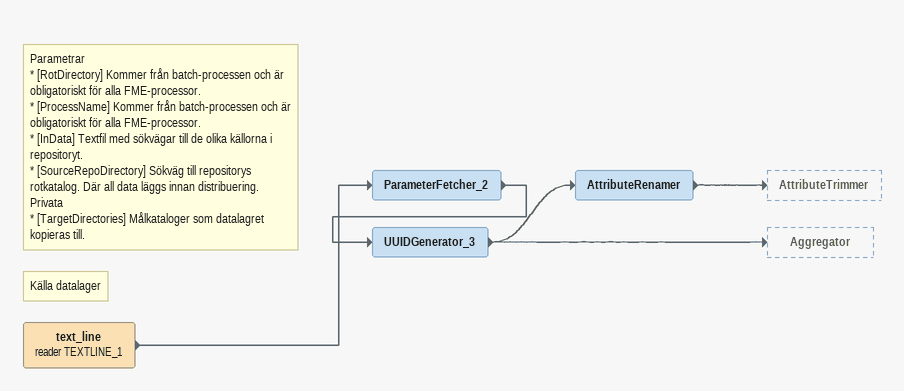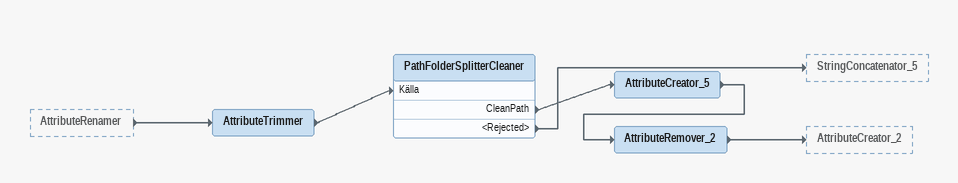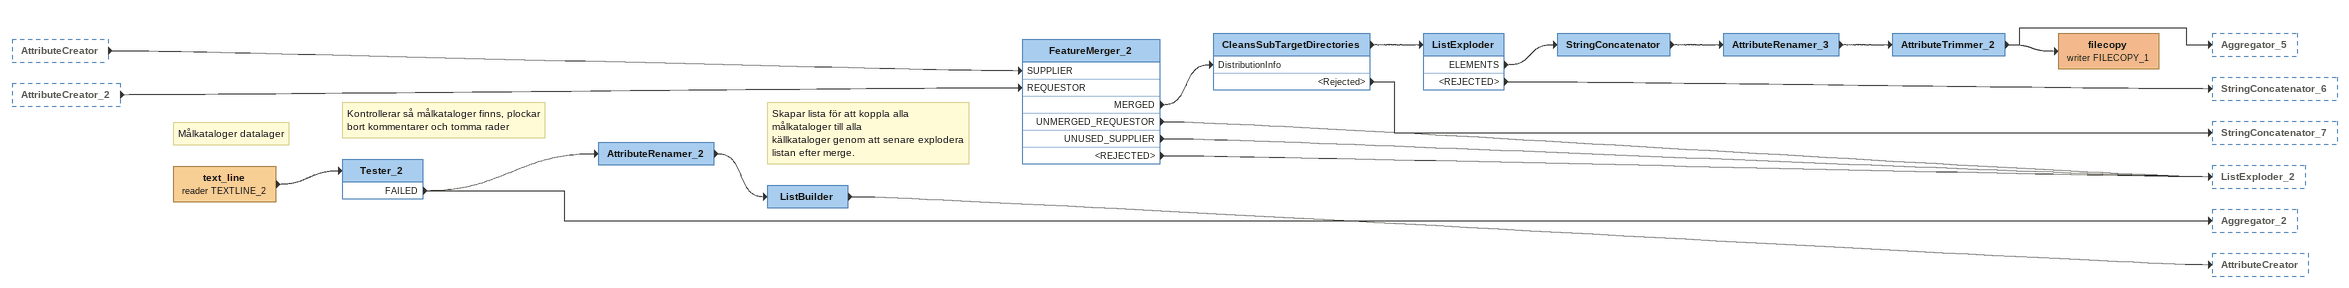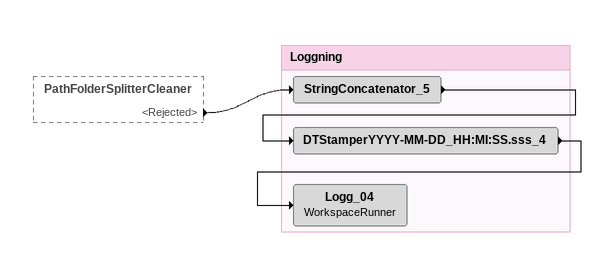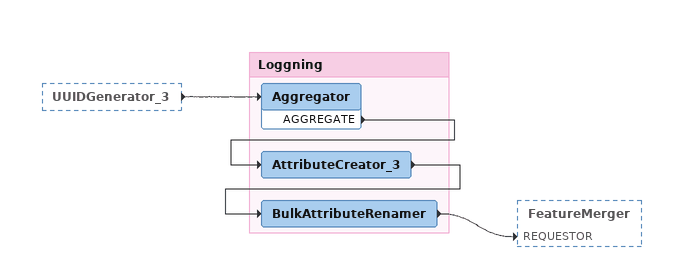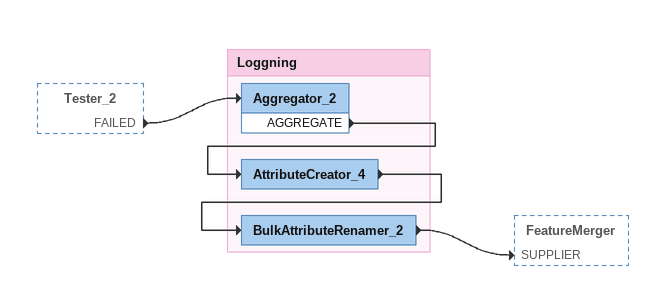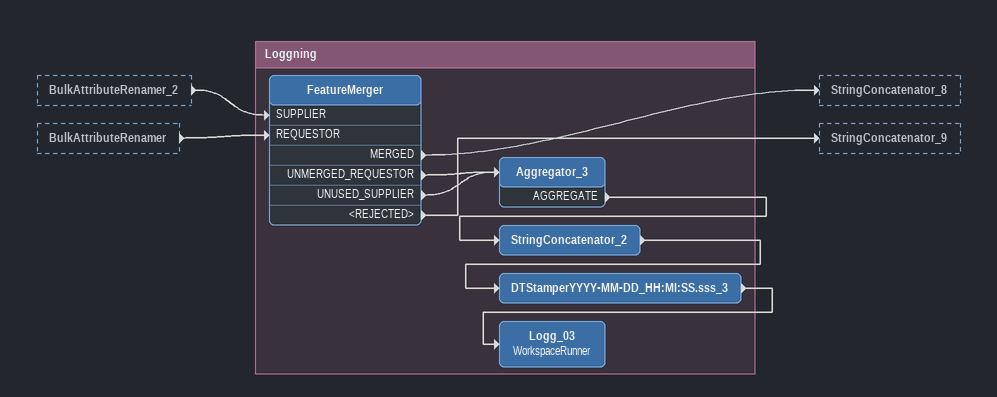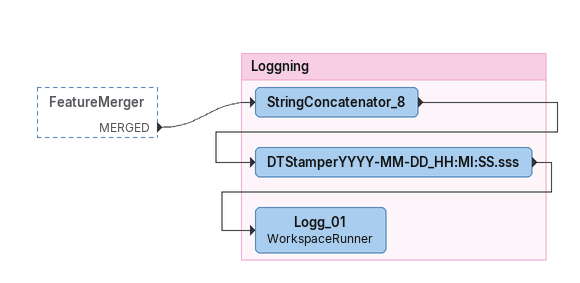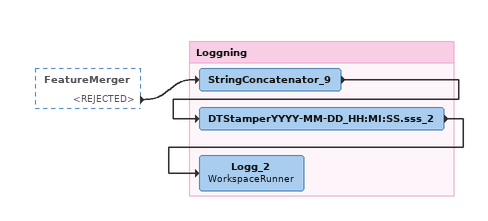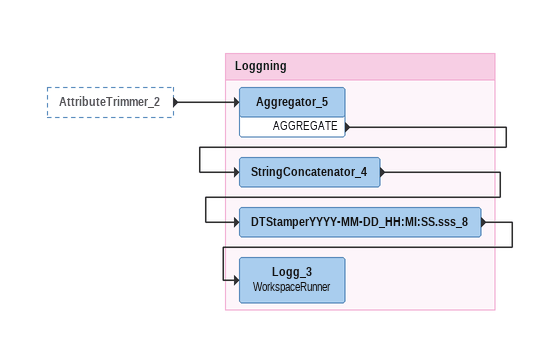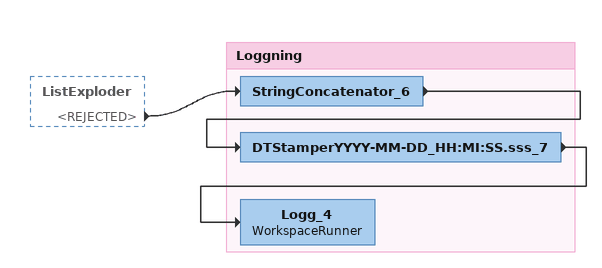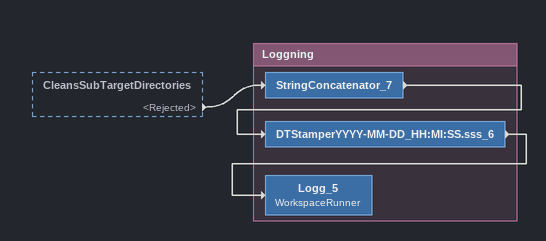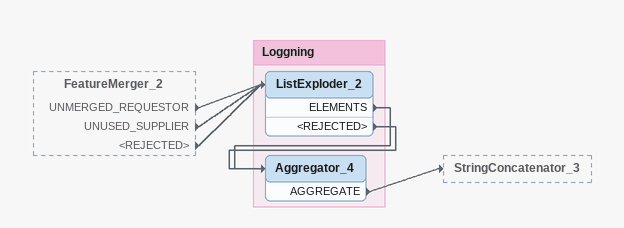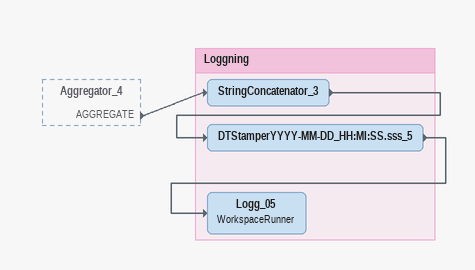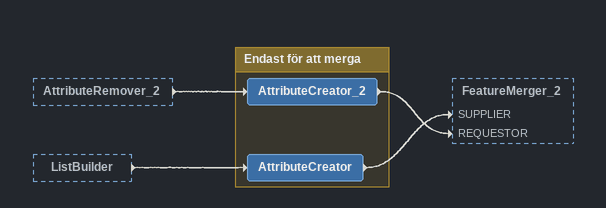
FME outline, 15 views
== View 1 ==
Note: Parametrar / * [RotDirectory] Kommer från batch-processen och är obligatoriskt för alla FME-processor. / * [ProcessName] Kommer från batch-processen och är obligatoriskt för alla FME-processor. / * [InData] Textfil med sökvägar till de olika källorna i repositoryt. / * [SourceRepoDirectory] Sökväg till repositorys rotkatalog. Där all data läggs innan distribuering. / Privata / * [TargetDirectories] Målkataloger som datalagret kopieras till.
Note: Källa datalager
text_line (reader TEXTLINE_1)
    -> ParameterFetcher_2
ParameterFetcher_2
    -> UUIDGenerator_3
UUIDGenerator_3
    -> AttributeRenamer
    -> Aggregator
AttributeRenamer
    -> AttributeTrimmer

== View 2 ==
AttributeRenamer [outside]
    -> AttributeTrimmer
AttributeTrimmer
    -> PathFolderSplitterCleaner [Källa]
PathFolderSplitterCleaner
    CleanPath -> AttributeCreator_5
    <Rejected> -> StringConcatenator_5
AttributeCreator_5
    -> AttributeRemover_2
AttributeRemover_2
    -> AttributeCreator_2

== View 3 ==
AttributeCreator [outside]
    -> FeatureMerger_2 [SUPPLIER]
AttributeCreator_2 [outside]
    -> FeatureMerger_2 [REQUESTOR]
Note: Målkataloger datalager
text_line (reader TEXTLINE_2)
    -> Tester_2
Note: Kontrollerar så målkataloger finns, plockar / bort kommentarer och tomma rader
Tester_2
    FAILED -> AttributeRenamer_2
    FAILED -> Aggregator_2
AttributeRenamer_2
    -> ListBuilder
Note: Skapar lista för att koppla alla målkataloger till alla / källkataloger genom att senare explodera listan efter merge.
ListBuilder
    -> AttributeCreator
FeatureMerger_2
    MERGED -> CleansSubTargetDirectories [DistributionInfo]
    UNMERGED_REQUESTOR -> ListExploder_2
    UNUSED_SUPPLIER -> ListExploder_2
    <REJECTED> -> ListExploder_2
CleansSubTargetDirectories
    -> ListExploder
    <Rejected> -> StringConcatenator_7
ListExploder
    ELEMENTS -> StringConcatenator
    <REJECTED> -> StringConcatenator_6
StringConcatenator
    -> AttributeRenamer_3
AttributeRenamer_3
    -> AttributeTrimmer_2
AttributeTrimmer_2
    -> filecopy (writer FILECOPY_1)
    -> Aggregator_5
filecopy (writer FILECOPY_1)

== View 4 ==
PathFolderSplitterCleaner [outside]
    <Rejected> -> StringConcatenator_5

Bookmark: Loggning
StringConcatenator_5
    -> DTStamperYYYY-MM-DD_HH:MI:SS.sss_4
DTStamperYYYY-MM-DD_HH:MI:SS.sss_4
    -> Logg_04
Logg_04: WorkspaceRunner

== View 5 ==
UUIDGenerator_3 [outside]
    -> Aggregator

Bookmark: Loggning
Aggregator
    AGGREGATE -> AttributeCreator_3
AttributeCreator_3
    -> BulkAttributeRenamer
BulkAttributeRenamer
    -> FeatureMerger [REQUESTOR]

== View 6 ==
Tester_2 [outside]
    FAILED -> Aggregator_2

Bookmark: Loggning
Aggregator_2
    AGGREGATE -> AttributeCreator_4
AttributeCreator_4
    -> BulkAttributeRenamer_2
BulkAttributeRenamer_2
    -> FeatureMerger [SUPPLIER]

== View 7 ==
BulkAttributeRenamer_2 [outside]
    -> FeatureMerger [SUPPLIER]
BulkAttributeRenamer [outside]
    -> FeatureMerger [REQUESTOR]

Bookmark: Loggning
FeatureMerger
    MERGED -> StringConcatenator_8
    UNMERGED_REQUESTOR -> Aggregator_3
    UNUSED_SUPPLIER -> Aggregator_3
    <REJECTED> -> StringConcatenator_9
Aggregator_3
    AGGREGATE -> StringConcatenator_2
StringConcatenator_2
    -> DTStamperYYYY-MM-DD_HH:MI:SS.sss_3
DTStamperYYYY-MM-DD_HH:MI:SS.sss_3
    -> Logg_03
Logg_03: WorkspaceRunner

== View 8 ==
FeatureMerger [outside]
    MERGED -> StringConcatenator_8

Bookmark: Loggning
StringConcatenator_8
    -> DTStamperYYYY-MM-DD_HH:MI:SS.sss
DTStamperYYYY-MM-DD_HH:MI:SS.sss
    -> Logg_01
Logg_01: WorkspaceRunner

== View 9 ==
FeatureMerger [outside]
    <REJECTED> -> StringConcatenator_9

Bookmark: Loggning
StringConcatenator_9
    -> DTStamperYYYY-MM-DD_HH:MI:SS.sss_2
DTStamperYYYY-MM-DD_HH:MI:SS.sss_2
    -> Logg_2
Logg_2: WorkspaceRunner

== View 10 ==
AttributeTrimmer_2 [outside]
    -> Aggregator_5

Bookmark: Loggning
Aggregator_5
    AGGREGATE -> StringConcatenator_4
StringConcatenator_4
    -> DTStamperYYYY-MM-DD_HH:MI:SS.sss_8
DTStamperYYYY-MM-DD_HH:MI:SS.sss_8
    -> Logg_3
Logg_3: WorkspaceRunner

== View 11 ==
ListExploder [outside]
    <REJECTED> -> StringConcatenator_6

Bookmark: Loggning
StringConcatenator_6
    -> DTStamperYYYY-MM-DD_HH:MI:SS.sss_7
DTStamperYYYY-MM-DD_HH:MI:SS.sss_7
    -> Logg_4
Logg_4: WorkspaceRunner

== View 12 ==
CleansSubTargetDirectories [outside]
    <Rejected> -> StringConcatenator_7

Bookmark: Loggning
StringConcatenator_7
    -> DTStamperYYYY-MM-DD_HH:MI:SS.sss_6
DTStamperYYYY-MM-DD_HH:MI:SS.sss_6
    -> Logg_5
Logg_5: WorkspaceRunner

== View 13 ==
FeatureMerger_2 [outside]
    UNMERGED_REQUESTOR -> ListExploder_2
    UNUSED_SUPPLIER -> ListExploder_2
    <REJECTED> -> ListExploder_2

Bookmark: Loggning
ListExploder_2
    ELEMENTS -> Aggregator_4
    <REJECTED> -> Aggregator_4
Aggregator_4
    AGGREGATE -> StringConcatenator_3

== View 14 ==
Aggregator_4 [outside]
    AGGREGATE -> StringConcatenator_3

Bookmark: Loggning
StringConcatenator_3
    -> DTStamperYYYY-MM-DD_HH:MI:SS.sss_5
DTStamperYYYY-MM-DD_HH:MI:SS.sss_5
    -> Logg_05
Logg_05: WorkspaceRunner

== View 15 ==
AttributeRemover_2 [outside]
    -> AttributeCreator_2
ListBuilder [outside]
    -> AttributeCreator

Bookmark: Endast för att merga
AttributeCreator_2
    -> FeatureMerger_2 [REQUESTOR]
AttributeCreator
    -> FeatureMerger_2 [SUPPLIER]
